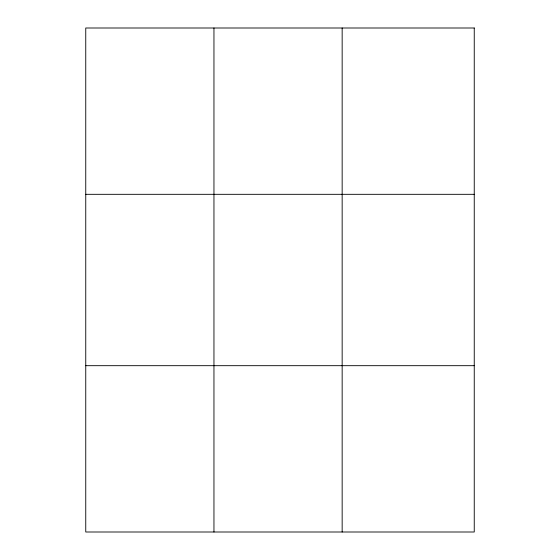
<?xml version="1.0" encoding="UTF-8"?>
<svg xmlns="http://www.w3.org/2000/svg" width="560" height="560" viewBox="0 0 560 560"><rect width="100%" height="100%" fill="white"/><g stroke="black" fill="none" stroke-linecap="round" stroke-linejoin="round"><path stroke-width="0.84" d="M213.955 28L213.955 532M342.16 28L342.16 532M85.75 194.32L474.25 194.32M85.75 365.68L474.25 365.68M474.25 28L474.25 532L85.75 532L85.75 28L474.25 28"/></g></svg>
